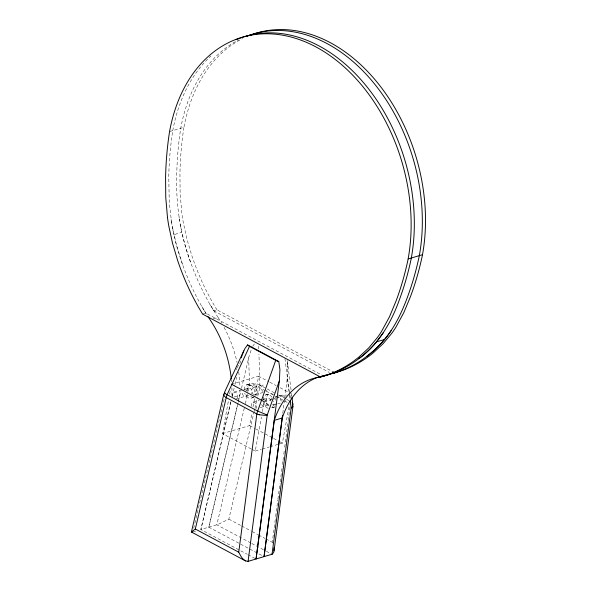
<?xml version="1.0" encoding="UTF-8"?>
<svg xmlns="http://www.w3.org/2000/svg" width="591" height="591" viewBox="0 0 591 591"><rect width="100%" height="100%" fill="white"/><g stroke="black" fill="none" stroke-linecap="round" stroke-linejoin="round"><path stroke-width="0.44" stroke-dasharray="2.96 2.22" d="M284.825 397.728L287.728 374.82L287.581 363.236M282.793 413.257L284.227 402.294M272.591 543.063L272.281 542.309L273.411 533.673M273.522 532.809L274.763 523.301M274.881 522.437L275.554 517.251M275.672 516.386L277.814 499.971M277.933 499.107L278.494 494.793M278.605 493.928L279.964 483.556M280.193 481.828L282.225 466.277M282.454 464.548L282.904 461.091M283.015 460.226L283.577 455.912M283.806 454.183L284.374 449.862M284.707 447.269L288.098 421.346M288.216 420.482L289.908 407.524M251.249 448.968L222.46 433.602L228.495 400.388M229.64 394.101L230.291 390.511M222.46 433.602L249.601 425.601L251.884 413.035M253.029 406.748L254.662 397.773M254.824 396.871L258.577 376.223L268.971 381.771M252.047 449.396L255.246 451.103L261.444 416.987M262.426 411.602L263.726 404.421M270.131 446.715L282.387 443.102L289.405 404.495M290.543 398.208L291.363 393.724M193.708 528.295L224.329 398.179M230.734 402.161L200.844 529.529L247.127 554.232M230.985 401.459L200.844 529.529L218.072 524.394L228.835 519.127L253.96 412.37M232.248 396.088L234.782 385.339M234.989 384.445L236.673 377.28M239.835 363.842L240.677 360.259L240.049 361.618M261.606 555.348L208.83 527.179L237.87 403.394M238.084 402.493L239.769 395.32A95.321 68.216 73.6 0 0 239.924 390.459M208.83 527.179L241.283 389.255M241.497 388.361L248.959 356.691L251.64 348.712M244.268 408.167L216.808 524.823L250.916 543.026M245.324 403.683L247.43 394.707M248.279 391.116L249.542 385.731L248.663 357.91M254.152 411.55L254.736 409.09M254.928 408.263L257.44 397.588M257.824 395.948L259.759 387.733A9.36 5.349 -61.9 0 0 259.922 385.073L258.932 354.031M236.282 369.752L236.91 368.392M237.22 367.713L238.794 364.329M252.734 346.444L254.632 343.519M169.587 131.571L183.956 127.331A164.726 117.875 73.6 0 1 242.613 38.563M204.05 310.282L201.871 306.559A193.722 138.634 73.6 0 1 182.56 264.502A179.014 128.099 73.6 0 1 173.865 234.679L181.873 232.322L181.459 230.409M202.595 314.08L205.786 313.141L323.691 376.068M213.27 309.972L213.765 310.785L216.963 309.847L333.243 371.909M213.27 318.852L218.064 317.441A95.321 68.216 73.6 0 1 221.581 322.974M231.436 384.224L258.577 376.223M246.587 384.83L249.779 383.891M234.125 392.128L240.219 390.326M248.493 387.888L243.706 389.299A3.576 2.556 73.6 0 1 246.536 390.814M253.413 387.866L262.995 385.044M234.176 396.967L239.769 395.32M235.979 399.028L248.752 395.261M255.268 394.773L264.842 391.944M252.254 397.846L253.849 397.381M265.566 394.965L268.765 394.02M253.103 402.257L259.198 400.462M262.685 399.435L267.472 398.016M275.007 397.226L277.615 396.458M278.487 396.199L281.973 395.172M264.221 401.725L272.096 399.398M272.976 399.147L275.605 398.371M276.477 398.112L286.982 395.017M260.18 407.62L268.528 405.16M274.246 404.901L276.861 404.133M277.733 403.875L280.341 403.106M274.423 407.036L271.232 407.982A7.151 5.12 73.6 0 0 273.537 400.964M255.246 451.103L261.377 449.293M262.249 449.042L269.252 446.973M192.858 531.885L196.855 530.711M213.765 310.785L329.231 372.419M269.769 382.2L276.167 385.613M280.164 387.748L290.565 393.296M274.416 392.816L259.914 385.081A7.831 5.482 -6.9 0 0 256.139 383.928L253.147 384.12A7.07 4.942 -6.9 0 0 249.542 385.731A6.76 2.977 13.8 0 1 251.692 385.45L257.425 386.58A8.082 3.561 13.8 0 1 259.759 387.733L265.396 390.747M278.442 394.965L285.689 398.829M286.495 399.257L290.521 401.407M266.201 391.176L275.059 395.904M275.864 396.332L283.916 400.632M284.722 401.06L287.137 402.353M249.601 425.601L255.201 428.593M255.999 429.014L272.791 437.983M273.589 438.404L279.188 441.396M279.986 441.824L282.387 443.102M228.835 519.127L240.906 525.562M241.712 525.99L251.367 531.146M252.165 531.575L257.802 534.582M258.607 535.01L265.041 538.445M265.847 538.874L272.281 542.309M251.729 543.461L265.529 550.827M266.342 551.263L272.03 554.299M247.939 554.668L255.246 558.569M218.064 317.441L209.857 304.21A193.722 138.634 73.6 0 1 190.546 262.153C180.218 234.117 175.726 204.109 176.753 174.286A296.069 211.866 73.6 0 1 180.743 128.262A164.726 117.875 73.6 0 1 238.638 39.9M206.385 314.109L203.075 308.635M216.963 309.847L213.048 303.264A193.7 138.612 73.6 0 1 191.831 255.674L186.852 238.83L183.151 221.736A149.449 106.949 73.6 0 1 181.836 213.152L180.122 193.161L179.945 173.34A296.069 211.866 73.6 0 1 183.934 127.324M205.786 313.141L205.284 312.329M212.775 309.159L213.019 309.566M204.789 311.516L205.033 311.922M212.28 308.339L212.524 308.753M204.294 310.696L204.538 311.102M211.785 307.519L212.029 307.933M211.541 307.106L211.061 306.278M210.344 305.059L210.839 305.902M202.358 307.409L202.853 308.258M209.857 304.21L210.093 304.624M201.871 306.559L202.115 306.973M182.56 264.502L176.421 244.955L171.818 224.115M287.1 360.48L287.573 363.14M173.894 234.671L173.473 232.758M181.252 229.448L180.868 227.528M173.274 231.798L172.882 229.884M180.676 226.567L179.797 221.765M172.69 228.924L171.346 221.233M179.642 220.805L179.332 218.877M171.656 223.154L169.255 202.159L168.767 176.635A296.069 211.866 73.6 0 1 172.757 130.618M179.036 216.956L179.184 217.916M171.058 219.305L171.198 220.273M291.038 389.742L287.514 362.741L287.92 367.742M291.511 393.399L291.865 396.14M284.936 358.582L289.331 392.298M289.45 393.207L290.041 397.765M287.337 378.55L289.014 391.412M289.568 395.697L289.893 398.149M258.688 346.267L258.769 348.86M231.399 379.917A95.321 68.216 73.6 0 1 231.554 381.646M231.886 387.644A95.321 68.216 73.6 0 1 231.886 395.194M224.07 327.34A95.321 68.216 73.6 0 1 237.043 362.446M238.72 371.916A95.321 68.216 73.6 0 1 239.916 387.157M172.779 130.626A164.726 117.875 73.6 0 1 210.943 56.012M190.568 262.138A179.014 128.099 73.6 0 1 181.843 232.329M274.874 406.734A7.151 5.12 73.6 0 1 270.892 407.192M269.045 405.965A7.151 5.12 73.6 0 1 266.718 396.635A7.151 5.12 73.6 0 1 273.227 394.367M275.406 396.65A7.151 5.12 73.6 0 1 275.768 397.27M268.188 408.307A7.151 5.12 73.6 0 1 264.229 404.732M263.098 399.93A7.151 5.12 73.6 0 1 266.504 394.581A7.151 5.12 73.6 0 1 272.215 397.595M268.809 404.975A3.576 2.556 73.6 0 1 265.795 401.488A3.576 2.556 73.6 0 1 267.819 397.972A3.576 2.556 73.6 0 1 270.966 401.223M262.943 399.39A3.576 2.556 73.6 0 1 266.061 402.153A3.576 2.556 73.6 0 1 264.953 406.18A3.576 2.556 73.6 0 1 261.525 404.51M253.428 397.403A7.151 5.12 73.6 0 1 250.067 395.83M247.636 391.611A7.151 5.12 73.6 0 1 249.941 383.803A7.151 5.12 73.6 0 1 256.671 386.935A7.151 5.12 73.6 0 1 256.671 395.815M253.48 396.753A7.151 5.12 73.6 0 1 244.667 393.259M244.12 389.794A7.151 5.12 73.6 0 1 250.348 384.778A7.151 5.12 73.6 0 1 254.47 394.67M246.772 390.902A3.576 2.556 73.6 0 1 250.133 388.191A3.576 2.556 73.6 0 1 251.611 393.813M247.26 393.842A3.576 2.556 73.6 0 1 244.282 396.081A3.576 2.556 73.6 0 1 242 391.663M251.544 406.312A3.576 2.556 73.6 0 1 252.852 402.338A3.576 2.556 73.6 0 1 256.272 404.407A3.576 2.556 73.6 0 1 255.674 408.809M232.81 396.879A3.576 2.556 73.6 0 1 233.637 392.321A3.576 2.556 73.6 0 1 237.294 394.278A3.576 2.556 73.6 0 1 236.466 398.829M263.106 391.582A3.576 2.556 73.6 0 1 261.481 386.551A3.576 2.556 73.6 0 1 265.196 385.783M266.445 390.163A3.576 2.556 73.6 0 1 265.95 391.205M253.753 394.544A3.576 2.556 73.6 0 1 252.18 388.797A3.576 2.556 73.6 0 1 256.597 390.053A3.576 2.556 73.6 0 1 254.751 394.825M281.405 401.112A3.576 2.556 73.6 0 1 281.057 395.704A3.576 2.556 73.6 0 1 285.143 397.329M285.423 400.292A3.576 2.556 73.6 0 1 284.315 401.88M274.734 404.702A3.576 2.556 73.6 0 1 272.503 404.532M270.671 401.008A3.576 2.556 73.6 0 1 271.904 398.194M274.815 398.962A3.576 2.556 73.6 0 1 275.561 400.151M275.509 403.919A3.576 2.556 73.6 0 1 275.347 404.155"/><path stroke-width="0.89" d="M242.162 354.999L244.755 348.801L247.533 344.93A7.476 3.007 10.3 0 0 249.52 346.363L275.731 360.355L257.676 411.092A9.36 5.349 -61.9 0 0 256.834 413.951L238.749 552.193C240.633 555.961 243.219 561.339 248.028 561.369L272.399 554.144L273.877 551.942L273.921 547.879M325.937 375.019L317.951 377.368A95.321 68.216 73.6 0 0 274.283 420.356L256.058 559.005L279.395 380.582L279.92 369.552L278.775 361.566L247.592 344.878M248.08 561.354L267.221 415.008L279.351 380.9M282.557 415.081L264.044 556.648L282.262 418A95.321 68.216 73.6 0 1 318.867 376.895M272.03 554.299L291.164 407.945L290.211 400.595M274.039 550.952L292.937 406.505L292.397 405.36M263.726 404.421L264.221 401.725L231.436 384.224M224.211 393.554L223.797 394.788L224.27 395.896A8.045 3.546 13.8 0 0 226.227 397.617L256.834 413.951A8.082 2.918 7 0 0 259.227 414.764M292.937 406.505L292.538 407.251A6.76 2.445 7 0 1 291.164 407.945A7.07 4.433 -13.2 0 0 292.877 405.323L291.991 397.049M223.856 394.123L191.418 531.93L195.311 529.011L226.227 397.617A9.36 5.349 -61.9 0 1 227.07 394.758L249.52 346.363M241.305 357.828L241.416 357.422M241.623 356.713L242 355.494M259.227 414.764L265.064 415.355A6.76 2.445 7 0 0 267.221 415.008L257.676 411.092L227.077 394.758A7.831 0.79 28.5 0 1 224.816 393.163L224.395 392.594L243.78 350.795M321.474 376.622L329.091 374.458A193.722 138.634 73.6 0 0 358.922 358.634C378.646 344.191 391.353 322.405 399.39 299.726A296.076 211.874 73.6 0 0 411.343 257.994M327.348 374.738L337.077 372.108A193.722 138.634 73.6 0 0 366.908 356.277A178.46 127.708 73.6 0 0 384.468 339.574C394.751 327.155 401.821 312.417 407.369 297.369A296.076 211.874 73.6 0 0 419.329 255.644A164.726 117.875 73.6 0 0 376.009 85.791A164.726 117.875 73.6 0 0 246.61 36.31M383.367 332.622L376.497 341.857L384.445 339.537M391.353 330.273C384.748 340.239 376.423 349.052 366.908 356.284M329.091 374.458L326.343 375.322M337.077 372.108L334.329 372.973M167.467 217.392A149.449 106.949 73.6 0 0 168.782 225.969L172.483 243.064L177.455 259.914A193.7 138.612 73.6 0 0 198.679 307.505L202.595 314.08L320.499 377.014L325.9 375.403A193.7 138.612 73.6 0 0 359.129 356.875L368.814 347.848L377.523 337.38A149.449 106.949 73.6 0 0 381.446 331.595L389.484 316.806L396.192 300.664A296.076 211.874 73.6 0 0 408.152 258.939L422.499 254.691A164.726 117.875 73.6 0 0 378.846 84.402A164.726 117.875 73.6 0 0 248.996 35.689M320.499 377.014L325.73 375.507M422.521 254.699A296.076 211.874 73.6 0 1 410.546 296.409L403.852 312.565L395.815 327.362A149.449 106.949 73.6 0 1 391.892 333.147L383.182 343.615L373.505 352.642A193.7 138.612 73.6 0 1 340.268 371.17L331.677 373.719L333.708 373.15M274.283 420.356L282.262 418M192.334 532.026L191.55 532.092L245.708 560.999M320.773 376.785L317.951 377.368M333.243 371.909L334.868 372.773M195.311 529.011L238.749 552.193M207.951 316.569L210.078 319.797A95.321 68.216 73.6 0 1 231.317 379.06M278.76 361.515L278.775 361.566A7.476 3.007 10.3 0 1 275.731 360.355M292.937 404.362L292.693 403.439A7.831 4.92 -13.2 0 0 292.168 402.619M167.467 217.392L165.753 197.394L165.576 177.581A296.069 211.866 73.6 0 1 169.565 131.557A164.726 117.875 73.6 0 1 315.823 46.866A164.726 117.875 73.6 0 1 408.137 258.888M236.208 39.649A164.726 117.875 73.6 0 1 366.959 86.811A164.726 117.875 73.6 0 1 411.329 257.949M376.489 341.923A178.46 127.708 73.6 0 1 358.907 358.597M224.395 392.594A7.07 0.709 28.5 0 1 224.765 392.55M224.484 393.31A6.76 2.977 13.8 0 1 224.816 393.104"/></g></svg>
